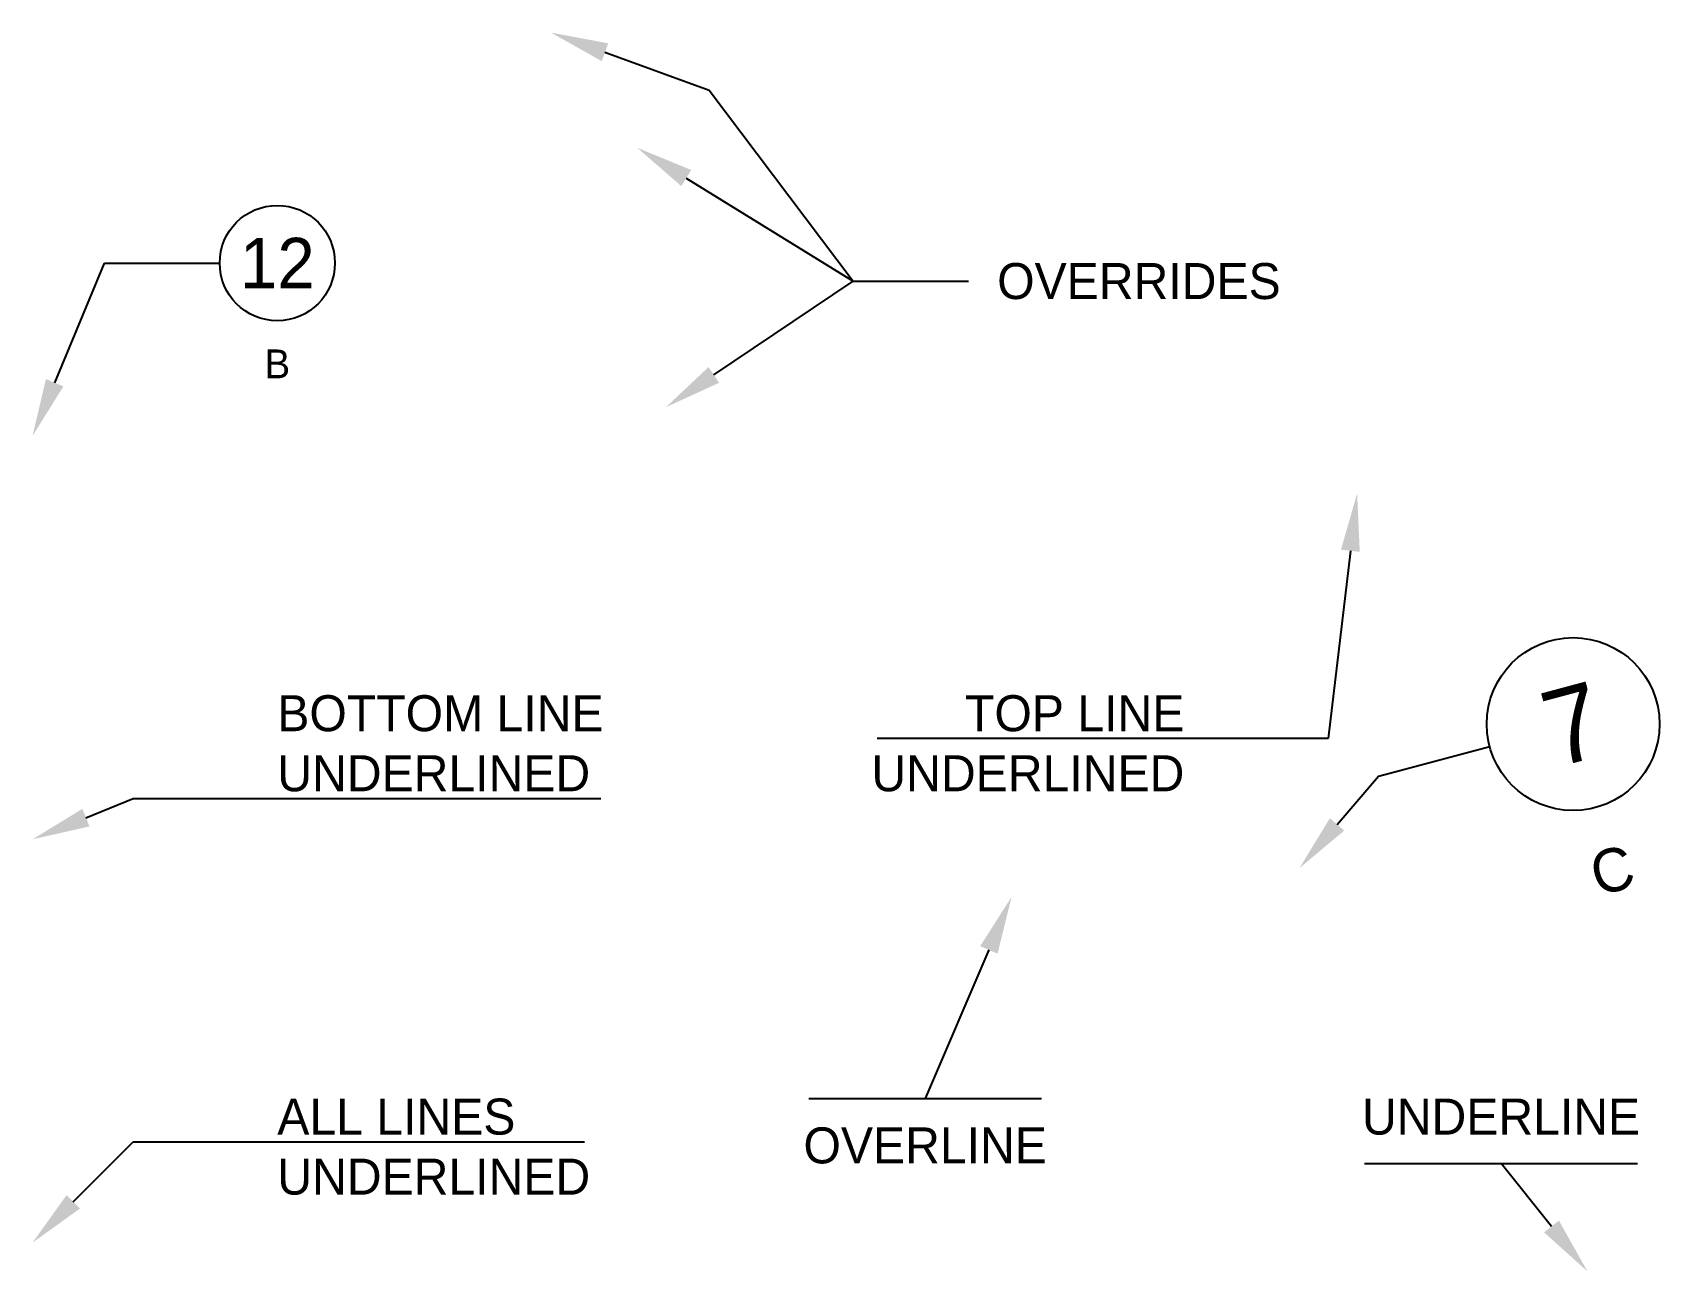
# Model space of a CAD drawing. Header units: millimetres. Extents: x 8 to 121, y 2 to 88.
import ezdxf
from ezdxf import colors
from ezdxf.entities.mleader import LeaderData, LeaderLine
from ezdxf.enums import TextEntityAlignment as Align
from ezdxf.math import Vec2, Vec3

# ---------------------------------------------------------------- set-up
doc = ezdxf.new("R2010")
doc.units = ezdxf.units.MM
doc.layers.add('LEADERS', color=5, linetype='Continuous')

# ---------------------------------------------------------------- blocks, each defined once
blk = doc.blocks.new('BALLOON')
blk.add_circle((0, 0), 4)
blk.add_attdef('NO', text='', height=3.5).set_placement((0, 0), align=Align.MIDDLE_CENTER)
at = {"color": 1}
blk.add_attdef('REV', text='', height=2, dxfattribs=at).set_placement((0, -6), align=Align.TOP_CENTER)

msp = doc.modelspace()

# ---------------------------------------------------------------- leaders
at = {"layer": 'LEADERS'}
ml = msp.add_multileader_mtext('Standard', dxfattribs=at)
ml.set_content('OVERRIDES')
ml.set_leader_properties(linetype='ByLayer')
ml.build(insert=Vec2(0, 0))
ctx = ml.context
ctx.base_point, ctx.char_height = Vec3(73, 70.75), 2.5
notes = []
notes.append((ctx, [(0, (1, 1, 0), (65, 70.75), (1, 0), 8, [(0, [(52, 62)], 0, []), (1, [(50, 80)], 1, []), (2, [(44, 88), (55, 84)], 3, [])])]))
ctx.mtext.insert = Vec3(75, 72)
ml = msp.add_multileader_block('Standard', dxfattribs=at)
ml.set_content('BALLOON')
ml.set_attribute('NO', '12')
ml.set_attribute('REV', 'B')
ml.set_leader_properties(linetype='ByLayer')
ml.build(insert=Vec2(0, 0))
ctx = ml.context
ctx.base_point = Vec3(21, 72)
notes.append((ctx, [(0, (1, 1, 0), (13, 72), (1, 0), 8, [(0, [(8, 60)], 0, [])])]))
ctx.block.insert = Vec3(25, 72)
ml = msp.add_multileader_mtext('Standard', dxfattribs=at)
ml.set_content('TOP LINE\\PUNDERLINED')
ml.set_leader_properties(linetype='ByLayer')
ml.build(insert=Vec2(0, 0))
ml.multileader.update_dxf_attribs({"text_right_attachment_type": 6})
ctx = ml.context
ctx.base_point, ctx.char_height = Vec3(63.21, 40.75), 2.5
ctx.right_attachment = 6
notes.append((ctx, [(0, (1, 1, 0), (98, 39), (-1, 0), 8, [(0, [(100, 56)], 0, [])])]))
ctx.mtext.insert, ctx.mtext.alignment = Vec3(88, 42), 3
ml = msp.add_multileader_block('Standard', dxfattribs=at)
ml.set_content('BALLOON', scale=1.5)
ml.set_attribute('NO', '7')
ml.set_attribute('REV', 'C')
ml.set_leader_properties(linetype='ByLayer')
ml.build(insert=Vec2(0, 0))
ctx = ml.context
ctx.base_point = Vec3(109.2, 38.45)
notes.append((ctx, [(0, (1, 1, 0), (101.48, 36.38), (0.965926, 0.258819), 8, [(0, [(96, 30)], 0, [])])]))
ctx.block.insert, ctx.block.rotation = Vec3(115, 40), 0.261799
ml = msp.add_multileader_mtext('Standard', dxfattribs=at)
ml.set_content('BOTTOM LINE\\PUNDERLINED')
ml.set_leader_properties(linetype='ByLayer')
ml.build(insert=Vec2(0, 0))
ml.multileader.update_dxf_attribs({"text_left_attachment_type": 5})
ctx = ml.context
ctx.base_point, ctx.char_height = Vec3(23, 34.83), 2.5
ctx.left_attachment = 5
notes.append((ctx, [(0, (1, 1, 0), (15, 34.83), (1, 0), 8, [(0, [(8, 32)], 0, [])])]))
ctx.mtext.insert = Vec3(25, 42)
ml = msp.add_multileader_mtext('Standard', dxfattribs=at)
ml.set_content('OVERLINE')
ml.set_leader_properties(linetype='ByLayer')
ml.build(insert=Vec2(0, 0))
ml.multileader.update_dxf_attribs({"has_dogleg": 0, "text_attachment_direction": 1, "text_top_attachment_type": 10})
ctx = ml.context
ctx.base_point, ctx.char_height = Vec3(70, 7.5), 2.5
ctx.top_attachment = 10
notes.append((ctx, [(0, (1, 1, 1), (70, 14), (-1, 0), 8, [(0, [(76, 28)], 0, [])])]))
ctx.mtext.insert, ctx.mtext.alignment = Vec3(70, 12), 2
ml = msp.add_multileader_mtext('Standard', dxfattribs=at)
ml.set_content('ALL LINES\\PUNDERLINED')
ml.set_leader_properties(linetype='ByLayer')
ml.build(insert=Vec2(0, 0))
ml.multileader.update_dxf_attribs({"text_left_attachment_type": 8})
ctx = ml.context
ctx.base_point, ctx.char_height = Vec3(23, 11), 2.5
ctx.left_attachment = 8
notes.append((ctx, [(0, (1, 1, 0), (15, 11), (1, 0), 8, [(0, [(8, 4)], 0, [])])]))
ctx.mtext.insert = Vec3(25, 14)
ml = msp.add_multileader_mtext('Standard', dxfattribs=at)
ml.set_content('UNDERLINE')
ml.set_leader_properties(linetype='ByLayer')
ml.build(insert=Vec2(0, 0))
ml.multileader.update_dxf_attribs({"has_dogleg": 0, "text_attachment_direction": 1, "text_bottom_attachment_type": 10})
ctx = ml.context
ctx.base_point, ctx.char_height = Vec3(110, 9.5), 2.5
ctx.bottom_attachment = 10
notes.append((ctx, [(0, (1, 1, 1), (110, 9.5), (1, 0), 8, [(0, [(116, 2)], 0, [])])]))
ctx.mtext.insert, ctx.mtext.alignment = Vec3(110, 14), 2
for ctx, leaders in notes:
    for number, flags, end, landing, length, lines in leaders:
        leader = LeaderData()
        leader.index, (leader.has_last_leader_line, leader.has_dogleg_vector, leader.attachment_direction) = number, flags
        leader.last_leader_point, leader.dogleg_vector, leader.dogleg_length = Vec3(end), Vec3(landing), length
        for number, points, colour, breaks in lines:
            line = LeaderLine()
            line.index, line.vertices, line.color, line.breaks = number, Vec3.list(points), colors.encode_raw_color(colour), breaks
            leader.lines.append(line)
        ctx.leaders.append(leader)

doc.saveas('drawing.dxf')
